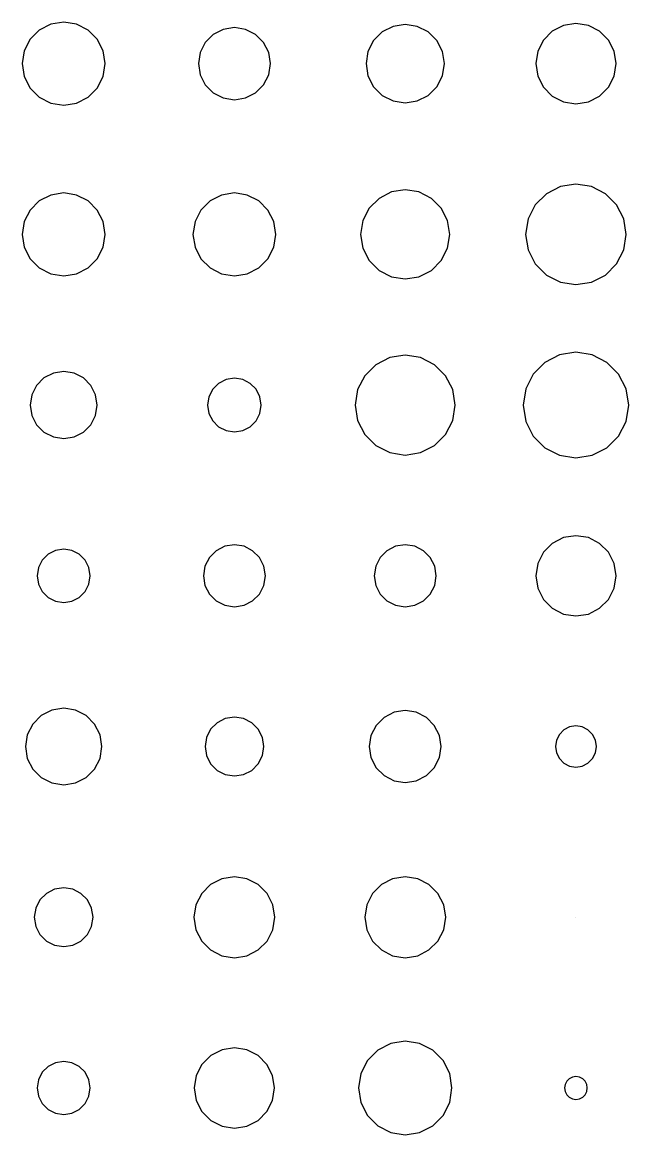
# Model space of a CAD drawing. Header units: metres. Extents: x -318 to 327, y -235 to 244.
# Drawn here: x 170.6 to 234.6, y -109.9 to 7.4 of the extents above; entities that cross this region are included whole.
import ezdxf

# ---------------------------------------------------------------- set-up
doc = ezdxf.new("R2010")
doc.units = ezdxf.units.M

msp = doc.modelspace()

# ---------------------------------------------------------------- linework, layer by layer
for p, q in [((173.65, 7.15, -415.69), (172.43, 6.53, -415.69)), ((175, 7.37, -415.69), (173.65, 7.15, -415.69)), ((176.35, 7.15, -415.69), (175, 7.37, -415.69)), ((177.57, 6.53, -415.69), (176.35, 7.15, -415.69)), ((211, 7.13, -415.69), (209.72, 6.93, -415.69)), ((212.28, 6.93, -415.69), (211, 7.13, -415.69)), ((229, 7.23, -415.69), (227.69, 7.03, -415.69)), ((230.31, 7.03, -415.69), (229, 7.23, -415.69)), ((172.43, 6.53, -415.69), (171.47, 5.57, -415.69)), ((178.53, 5.57, -415.69), (177.57, 6.53, -415.69)), ((190.77, 6.07, -415.69), (189.93, 5.23, -415.69)), ((191.83, 6.61, -415.69), (190.77, 6.07, -415.69)), ((193, 6.8, -415.69), (191.83, 6.61, -415.69)), ((194.17, 6.61, -415.69), (193, 6.8, -415.69)), ((195.23, 6.07, -415.69), (194.17, 6.61, -415.69)), ((196.07, 5.23, -415.69), (195.23, 6.07, -415.69)), ((208.57, 6.34, -415.69), (207.66, 5.43, -415.69)), ((209.72, 6.93, -415.69), (208.57, 6.34, -415.69)), ((213.43, 6.34, -415.69), (212.28, 6.93, -415.69)), ((214.34, 5.43, -415.69), (213.43, 6.34, -415.69)), ((226.51, 6.42, -415.69), (225.58, 5.49, -415.69)), ((227.69, 7.03, -415.69), (226.51, 6.42, -415.69)), ((231.49, 6.42, -415.69), (230.31, 7.03, -415.69)), ((232.42, 5.49, -415.69), (231.49, 6.42, -415.69)), ((171.47, 5.57, -415.69), (170.85, 4.35, -415.69)), ((179.15, 4.35, -415.69), (178.53, 5.57, -415.69)), ((189.93, 5.23, -415.69), (189.39, 4.17, -415.69)), ((196.61, 4.17, -415.69), (196.07, 5.23, -415.69)), ((207.66, 5.43, -415.69), (207.07, 4.28, -415.69)), ((214.93, 4.28, -415.69), (214.34, 5.43, -415.69)), ((225.58, 5.49, -415.69), (224.97, 4.31, -415.69)), ((233.03, 4.31, -415.69), (232.42, 5.49, -415.69)), ((170.85, 4.35, -415.69), (170.63, 3, -415.69)), ((179.37, 3, -415.69), (179.15, 4.35, -415.69)), ((189.39, 4.17, -415.69), (189.2, 3, -415.69)), ((196.8, 3, -415.69), (196.61, 4.17, -415.69)), ((207.07, 4.28, -415.69), (206.87, 3, -415.69)), ((215.13, 3, -415.69), (214.93, 4.28, -415.69)), ((224.97, 4.31, -415.69), (224.77, 3, -415.69)), ((233.23, 3, -415.69), (233.03, 4.31, -415.69)), ((170.63, 3, -415.69), (170.85, 1.65, -415.69)), ((179.15, 1.65, -415.69), (179.37, 3, -415.69)), ((189.2, 3, -415.69), (189.39, 1.83, -415.69)), ((196.61, 1.83, -415.69), (196.8, 3, -415.69)), ((206.87, 3, -415.69), (207.07, 1.72, -415.69)), ((214.93, 1.72, -415.69), (215.13, 3, -415.69)), ((224.77, 3, -415.69), (224.97, 1.69, -415.69)), ((233.03, 1.69, -415.69), (233.23, 3, -415.69)), ((170.85, 1.65, -415.69), (171.47, 0.43, -415.69)), ((178.53, 0.43, -415.69), (179.15, 1.65, -415.69)), ((189.39, 1.83, -415.69), (189.93, 0.77, -415.69)), ((196.07, 0.77, -415.69), (196.61, 1.83, -415.69)), ((207.07, 1.72, -415.69), (207.66, 0.57, -415.69)), ((214.34, 0.57, -415.69), (214.93, 1.72, -415.69)), ((224.97, 1.69, -415.69), (225.58, 0.51, -415.69)), ((232.42, 0.51, -415.69), (233.03, 1.69, -415.69)), ((171.47, 0.43, -415.69), (172.43, -0.53, -415.69)), ((177.57, -0.53, -415.69), (178.53, 0.43, -415.69)), ((189.93, 0.77, -415.69), (190.77, -0.07, -415.69)), ((195.23, -0.07, -415.69), (196.07, 0.77, -415.69)), ((207.66, 0.57, -415.69), (208.57, -0.34, -415.69)), ((213.43, -0.34, -415.69), (214.34, 0.57, -415.69)), ((225.58, 0.51, -415.69), (226.51, -0.42, -415.69)), ((231.49, -0.42, -415.69), (232.42, 0.51, -415.69)), ((172.43, -0.53, -415.69), (173.65, -1.15, -415.69)), ((173.65, -1.15, -415.69), (175, -1.37, -415.69)), ((175, -1.37, -415.69), (176.35, -1.15, -415.69)), ((176.35, -1.15, -415.69), (177.57, -0.53, -415.69)), ((190.77, -0.07, -415.69), (191.83, -0.61, -415.69)), ((191.83, -0.61, -415.69), (193, -0.8, -415.69)), ((193, -0.8, -415.69), (194.17, -0.61, -415.69)), ((194.17, -0.61, -415.69), (195.23, -0.07, -415.69)), ((208.57, -0.34, -415.69), (209.72, -0.93, -415.69)), ((209.72, -0.93, -415.69), (211, -1.13, -415.69)), ((211, -1.13, -415.69), (212.28, -0.93, -415.69)), ((212.28, -0.93, -415.69), (213.43, -0.34, -415.69)), ((226.51, -0.42, -415.69), (227.69, -1.03, -415.69)), ((227.69, -1.03, -415.69), (229, -1.23, -415.69)), ((229, -1.23, -415.69), (230.31, -1.03, -415.69)), ((230.31, -1.03, -415.69), (231.49, -0.42, -415.69)), ((209.55, -10.53, -415.69), (208.24, -11.2, -415.69)), ((211, -10.3, -415.69), (209.55, -10.53, -415.69)), ((212.45, -10.53, -415.69), (211, -10.3, -415.69)), ((213.76, -11.2, -415.69), (212.45, -10.53, -415.69)), ((227.36, -9.96, -415.69), (225.88, -10.71, -415.69)), ((229, -9.7, -415.69), (227.36, -9.96, -415.69)), ((230.64, -9.96, -415.69), (229, -9.7, -415.69)), ((232.12, -10.71, -415.69), (230.64, -9.96, -415.69)), ((172.43, -11.47, -415.69), (171.47, -12.43, -415.69)), ((173.65, -10.85, -415.69), (172.43, -11.47, -415.69)), ((175, -10.63, -415.69), (173.65, -10.85, -415.69)), ((176.35, -10.85, -415.69), (175, -10.63, -415.69)), ((177.57, -11.47, -415.69), (176.35, -10.85, -415.69)), ((178.53, -12.43, -415.69), (177.57, -11.47, -415.69)), ((190.43, -11.47, -415.69), (189.47, -12.43, -415.69)), ((191.65, -10.85, -415.69), (190.43, -11.47, -415.69)), ((193, -10.63, -415.69), (191.65, -10.85, -415.69)), ((194.35, -10.85, -415.69), (193, -10.63, -415.69)), ((195.57, -11.47, -415.69), (194.35, -10.85, -415.69)), ((196.53, -12.43, -415.69), (195.57, -11.47, -415.69)), ((208.24, -11.2, -415.69), (207.2, -12.24, -415.69)), ((214.8, -12.24, -415.69), (213.76, -11.2, -415.69)), ((225.88, -10.71, -415.69), (224.71, -11.88, -415.69)), ((233.29, -11.88, -415.69), (232.12, -10.71, -415.69)), ((171.47, -12.43, -415.69), (170.85, -13.65, -415.69)), ((179.15, -13.65, -415.69), (178.53, -12.43, -415.69)), ((189.47, -12.43, -415.69), (188.85, -13.65, -415.69)), ((197.15, -13.65, -415.69), (196.53, -12.43, -415.69)), ((207.2, -12.24, -415.69), (206.53, -13.55, -415.69)), ((215.47, -13.55, -415.69), (214.8, -12.24, -415.69)), ((224.71, -11.88, -415.69), (223.96, -13.36, -415.69)), ((234.04, -13.36, -415.69), (233.29, -11.88, -415.69)), ((170.85, -13.65, -415.69), (170.63, -15, -415.69)), ((179.37, -15, -415.69), (179.15, -13.65, -415.69)), ((188.85, -13.65, -415.69), (188.63, -15, -415.69)), ((197.37, -15, -415.69), (197.15, -13.65, -415.69)), ((206.53, -13.55, -415.69), (206.3, -15, -415.69)), ((215.7, -15, -415.69), (215.47, -13.55, -415.69)), ((223.96, -13.36, -415.69), (223.7, -15, -415.69)), ((234.3, -15, -415.69), (234.04, -13.36, -415.69)), ((170.63, -15, -415.69), (170.85, -16.35, -415.69)), ((179.15, -16.35, -415.69), (179.37, -15, -415.69)), ((188.63, -15, -415.69), (188.85, -16.35, -415.69)), ((197.15, -16.35, -415.69), (197.37, -15, -415.69)), ((206.3, -15, -415.69), (206.53, -16.45, -415.69)), ((215.47, -16.45, -415.69), (215.7, -15, -415.69)), ((223.7, -15, -415.69), (223.96, -16.64, -415.69)), ((234.04, -16.64, -415.69), (234.3, -15, -415.69)), ((170.85, -16.35, -415.69), (171.47, -17.57, -415.69)), ((178.53, -17.57, -415.69), (179.15, -16.35, -415.69)), ((188.85, -16.35, -415.69), (189.47, -17.57, -415.69)), ((196.53, -17.57, -415.69), (197.15, -16.35, -415.69)), ((171.47, -17.57, -415.69), (172.43, -18.53, -415.69)), ((177.57, -18.53, -415.69), (178.53, -17.57, -415.69)), ((189.47, -17.57, -415.69), (190.43, -18.53, -415.69)), ((195.57, -18.53, -415.69), (196.53, -17.57, -415.69)), ((206.53, -16.45, -415.69), (207.2, -17.76, -415.69)), ((214.8, -17.76, -415.69), (215.47, -16.45, -415.69)), ((223.96, -16.64, -415.69), (224.71, -18.12, -415.69)), ((233.29, -18.12, -415.69), (234.04, -16.64, -415.69)), ((172.43, -18.53, -415.69), (173.65, -19.15, -415.69)), ((176.35, -19.15, -415.69), (177.57, -18.53, -415.69)), ((190.43, -18.53, -415.69), (191.65, -19.15, -415.69)), ((194.35, -19.15, -415.69), (195.57, -18.53, -415.69)), ((207.2, -17.76, -415.69), (208.24, -18.8, -415.69)), ((213.76, -18.8, -415.69), (214.8, -17.76, -415.69)), ((224.71, -18.12, -415.69), (225.88, -19.29, -415.69)), ((232.12, -19.29, -415.69), (233.29, -18.12, -415.69)), ((173.65, -19.15, -415.69), (175, -19.37, -415.69)), ((175, -19.37, -415.69), (176.35, -19.15, -415.69)), ((191.65, -19.15, -415.69), (193, -19.37, -415.69)), ((193, -19.37, -415.69), (194.35, -19.15, -415.69)), ((208.24, -18.8, -415.69), (209.55, -19.47, -415.69)), ((209.55, -19.47, -415.69), (211, -19.7, -415.69)), ((211, -19.7, -415.69), (212.45, -19.47, -415.69)), ((212.45, -19.47, -415.69), (213.76, -18.8, -415.69)), ((225.88, -19.29, -415.69), (227.36, -20.04, -415.69)), ((230.64, -20.04, -415.69), (232.12, -19.29, -415.69)), ((227.36, -20.04, -415.69), (229, -20.3, -415.69)), ((229, -20.3, -415.69), (230.64, -20.04, -415.69)), ((209.37, -27.99, -415.69), (207.9, -28.74, -415.69)), ((211, -27.73, -415.69), (209.37, -27.99, -415.69)), ((212.63, -27.99, -415.69), (211, -27.73, -415.69)), ((214.1, -28.74, -415.69), (212.63, -27.99, -415.69)), ((227.28, -27.71, -415.69), (225.73, -28.5, -415.69)), ((229, -27.43, -415.69), (227.28, -27.71, -415.69)), ((230.72, -27.71, -415.69), (229, -27.43, -415.69)), ((232.27, -28.5, -415.69), (230.72, -27.71, -415.69)), ((207.9, -28.74, -415.69), (206.74, -29.9, -415.69)), ((215.26, -29.9, -415.69), (214.1, -28.74, -415.69)), ((225.73, -28.5, -415.69), (224.5, -29.73, -415.69)), ((233.5, -29.73, -415.69), (232.27, -28.5, -415.69)), ((172.92, -30.14, -415.69), (172.14, -30.92, -415.69)), ((173.91, -29.64, -415.69), (172.92, -30.14, -415.69)), ((175, -29.47, -415.69), (173.91, -29.64, -415.69)), ((176.09, -29.64, -415.69), (175, -29.47, -415.69)), ((177.08, -30.14, -415.69), (176.09, -29.64, -415.69)), ((177.86, -30.92, -415.69), (177.08, -30.14, -415.69)), ((192.12, -30.31, -415.69), (191.33, -30.71, -415.69)), ((193, -30.17, -415.69), (192.12, -30.31, -415.69)), ((193.88, -30.31, -415.69), (193, -30.17, -415.69)), ((194.67, -30.71, -415.69), (193.88, -30.31, -415.69)), ((206.74, -29.9, -415.69), (205.99, -31.37, -415.69)), ((216.01, -31.37, -415.69), (215.26, -29.9, -415.69)), ((224.5, -29.73, -415.69), (223.71, -31.28, -415.69)), ((234.29, -31.28, -415.69), (233.5, -29.73, -415.69)), ((172.14, -30.92, -415.69), (171.64, -31.91, -415.69)), ((178.36, -31.91, -415.69), (177.86, -30.92, -415.69)), ((190.71, -31.33, -415.69), (190.31, -32.12, -415.69)), ((191.33, -30.71, -415.69), (190.71, -31.33, -415.69)), ((195.29, -31.33, -415.69), (194.67, -30.71, -415.69)), ((195.69, -32.12, -415.69), (195.29, -31.33, -415.69)), ((205.99, -31.37, -415.69), (205.73, -33, -415.69)), ((216.27, -33, -415.69), (216.01, -31.37, -415.69)), ((223.71, -31.28, -415.69), (223.43, -33, -415.69)), ((234.57, -33, -415.69), (234.29, -31.28, -415.69)), ((171.64, -31.91, -415.69), (171.47, -33, -415.69)), ((178.53, -33, -415.69), (178.36, -31.91, -415.69)), ((190.31, -32.12, -415.69), (190.17, -33, -415.69)), ((195.83, -33, -415.69), (195.69, -32.12, -415.69)), ((171.47, -33, -415.69), (171.64, -34.09, -415.69)), ((178.36, -34.09, -415.69), (178.53, -33, -415.69)), ((190.17, -33, -415.69), (190.31, -33.88, -415.69)), ((190.31, -33.88, -415.69), (190.71, -34.67, -415.69)), ((195.29, -34.67, -415.69), (195.69, -33.88, -415.69)), ((195.69, -33.88, -415.69), (195.83, -33, -415.69)), ((205.73, -33, -415.69), (205.99, -34.63, -415.69)), ((216.01, -34.63, -415.69), (216.27, -33, -415.69)), ((223.43, -33, -415.69), (223.71, -34.72, -415.69)), ((234.29, -34.72, -415.69), (234.57, -33, -415.69)), ((171.64, -34.09, -415.69), (172.14, -35.08, -415.69)), ((172.14, -35.08, -415.69), (172.92, -35.86, -415.69)), ((177.08, -35.86, -415.69), (177.86, -35.08, -415.69)), ((177.86, -35.08, -415.69), (178.36, -34.09, -415.69)), ((190.71, -34.67, -415.69), (191.33, -35.29, -415.69)), ((194.67, -35.29, -415.69), (195.29, -34.67, -415.69)), ((205.99, -34.63, -415.69), (206.74, -36.1, -415.69)), ((215.26, -36.1, -415.69), (216.01, -34.63, -415.69)), ((223.71, -34.72, -415.69), (224.5, -36.27, -415.69)), ((233.5, -36.27, -415.69), (234.29, -34.72, -415.69)), ((172.92, -35.86, -415.69), (173.91, -36.36, -415.69)), ((173.91, -36.36, -415.69), (175, -36.53, -415.69)), ((175, -36.53, -415.69), (176.09, -36.36, -415.69)), ((176.09, -36.36, -415.69), (177.08, -35.86, -415.69)), ((191.33, -35.29, -415.69), (192.12, -35.69, -415.69)), ((192.12, -35.69, -415.69), (193, -35.83, -415.69)), ((193, -35.83, -415.69), (193.88, -35.69, -415.69)), ((193.88, -35.69, -415.69), (194.67, -35.29, -415.69)), ((206.74, -36.1, -415.69), (207.9, -37.26, -415.69)), ((214.1, -37.26, -415.69), (215.26, -36.1, -415.69)), ((224.5, -36.27, -415.69), (225.73, -37.5, -415.69)), ((232.27, -37.5, -415.69), (233.5, -36.27, -415.69)), ((207.9, -37.26, -415.69), (209.37, -38.01, -415.69)), ((212.63, -38.01, -415.69), (214.1, -37.26, -415.69)), ((225.73, -37.5, -415.69), (227.28, -38.29, -415.69)), ((230.72, -38.29, -415.69), (232.27, -37.5, -415.69)), ((209.37, -38.01, -415.69), (211, -38.27, -415.69)), ((211, -38.27, -415.69), (212.63, -38.01, -415.69)), ((227.28, -38.29, -415.69), (229, -38.57, -415.69)), ((229, -38.57, -415.69), (230.72, -38.29, -415.69)), ((229, -46.77, -415.69), (227.69, -46.97, -415.69)), ((230.31, -46.97, -415.69), (229, -46.77, -415.69)), ((191.99, -47.89, -415.69), (191.08, -48.36, -415.69)), ((193, -47.73, -415.69), (191.99, -47.89, -415.69)), ((194.01, -47.89, -415.69), (193, -47.73, -415.69)), ((194.92, -48.36, -415.69), (194.01, -47.89, -415.69)), ((209.99, -47.89, -415.69), (209.08, -48.36, -415.69)), ((211, -47.73, -415.69), (209.99, -47.89, -415.69)), ((212.01, -47.89, -415.69), (211, -47.73, -415.69)), ((212.92, -48.36, -415.69), (212.01, -47.89, -415.69)), ((226.51, -47.58, -415.69), (225.58, -48.51, -415.69)), ((227.69, -46.97, -415.69), (226.51, -47.58, -415.69)), ((231.49, -47.58, -415.69), (230.31, -46.97, -415.69)), ((232.42, -48.51, -415.69), (231.49, -47.58, -415.69)), ((173.35, -48.73, -415.69), (172.73, -49.35, -415.69)), ((174.13, -48.34, -415.69), (173.35, -48.73, -415.69)), ((175, -48.2, -415.69), (174.13, -48.34, -415.69)), ((175.87, -48.34, -415.69), (175, -48.2, -415.69)), ((176.65, -48.73, -415.69), (175.87, -48.34, -415.69)), ((177.27, -49.35, -415.69), (176.65, -48.73, -415.69)), ((190.36, -49.08, -415.69), (189.89, -49.99, -415.69)), ((191.08, -48.36, -415.69), (190.36, -49.08, -415.69)), ((195.64, -49.08, -415.69), (194.92, -48.36, -415.69)), ((196.11, -49.99, -415.69), (195.64, -49.08, -415.69)), ((208.36, -49.08, -415.69), (207.89, -49.99, -415.69)), ((209.08, -48.36, -415.69), (208.36, -49.08, -415.69)), ((213.64, -49.08, -415.69), (212.92, -48.36, -415.69)), ((214.11, -49.99, -415.69), (213.64, -49.08, -415.69)), ((225.58, -48.51, -415.69), (224.97, -49.69, -415.69)), ((233.03, -49.69, -415.69), (232.42, -48.51, -415.69)), ((172.34, -50.13, -415.69), (172.2, -51, -415.69)), ((172.73, -49.35, -415.69), (172.34, -50.13, -415.69)), ((177.66, -50.13, -415.69), (177.27, -49.35, -415.69)), ((177.8, -51, -415.69), (177.66, -50.13, -415.69)), ((189.89, -49.99, -415.69), (189.73, -51, -415.69)), ((196.27, -51, -415.69), (196.11, -49.99, -415.69)), ((207.89, -49.99, -415.69), (207.73, -51, -415.69)), ((214.27, -51, -415.69), (214.11, -49.99, -415.69)), ((224.97, -49.69, -415.69), (224.77, -51, -415.69)), ((233.23, -51, -415.69), (233.03, -49.69, -415.69)), ((172.2, -51, -415.69), (172.34, -51.87, -415.69)), ((177.66, -51.87, -415.69), (177.8, -51, -415.69)), ((189.73, -51, -415.69), (189.89, -52.01, -415.69)), ((196.11, -52.01, -415.69), (196.27, -51, -415.69)), ((207.73, -51, -415.69), (207.89, -52.01, -415.69)), ((214.11, -52.01, -415.69), (214.27, -51, -415.69)), ((224.77, -51, -415.69), (224.97, -52.31, -415.69)), ((233.03, -52.31, -415.69), (233.23, -51, -415.69)), ((172.34, -51.87, -415.69), (172.73, -52.65, -415.69)), ((172.73, -52.65, -415.69), (173.35, -53.27, -415.69)), ((176.65, -53.27, -415.69), (177.27, -52.65, -415.69)), ((177.27, -52.65, -415.69), (177.66, -51.87, -415.69)), ((189.89, -52.01, -415.69), (190.36, -52.92, -415.69)), ((195.64, -52.92, -415.69), (196.11, -52.01, -415.69)), ((207.89, -52.01, -415.69), (208.36, -52.92, -415.69)), ((213.64, -52.92, -415.69), (214.11, -52.01, -415.69)), ((224.97, -52.31, -415.69), (225.58, -53.49, -415.69)), ((232.42, -53.49, -415.69), (233.03, -52.31, -415.69)), ((173.35, -53.27, -415.69), (174.13, -53.66, -415.69)), ((174.13, -53.66, -415.69), (175, -53.8, -415.69)), ((175, -53.8, -415.69), (175.87, -53.66, -415.69)), ((175.87, -53.66, -415.69), (176.65, -53.27, -415.69)), ((190.36, -52.92, -415.69), (191.08, -53.64, -415.69)), ((191.08, -53.64, -415.69), (191.99, -54.11, -415.69)), ((194.01, -54.11, -415.69), (194.92, -53.64, -415.69)), ((194.92, -53.64, -415.69), (195.64, -52.92, -415.69)), ((208.36, -52.92, -415.69), (209.08, -53.64, -415.69)), ((209.08, -53.64, -415.69), (209.99, -54.11, -415.69)), ((212.01, -54.11, -415.69), (212.92, -53.64, -415.69)), ((212.92, -53.64, -415.69), (213.64, -52.92, -415.69)), ((225.58, -53.49, -415.69), (226.51, -54.42, -415.69)), ((231.49, -54.42, -415.69), (232.42, -53.49, -415.69)), ((191.99, -54.11, -415.69), (193, -54.27, -415.69)), ((193, -54.27, -415.69), (194.01, -54.11, -415.69)), ((209.99, -54.11, -415.69), (211, -54.27, -415.69)), ((211, -54.27, -415.69), (212.01, -54.11, -415.69)), ((226.51, -54.42, -415.69), (227.69, -55.03, -415.69)), ((227.69, -55.03, -415.69), (229, -55.23, -415.69)), ((229, -55.23, -415.69), (230.31, -55.03, -415.69)), ((230.31, -55.03, -415.69), (231.49, -54.42, -415.69)), ((173.75, -65.16, -415.69), (172.63, -65.74, -415.69)), ((175, -64.97, -415.69), (173.75, -65.16, -415.69)), ((176.25, -65.16, -415.69), (175, -64.97, -415.69)), ((177.37, -65.74, -415.69), (176.25, -65.16, -415.69)), ((209.83, -65.39, -415.69), (208.77, -65.93, -415.69)), ((211, -65.2, -415.69), (209.83, -65.39, -415.69)), ((212.17, -65.39, -415.69), (211, -65.2, -415.69)), ((213.23, -65.93, -415.69), (212.17, -65.39, -415.69)), ((171.74, -66.63, -415.69), (171.16, -67.75, -415.69)), ((172.63, -65.74, -415.69), (171.74, -66.63, -415.69)), ((178.26, -66.63, -415.69), (177.37, -65.74, -415.69)), ((178.84, -67.75, -415.69), (178.26, -66.63, -415.69)), ((191.18, -66.49, -415.69), (190.49, -67.18, -415.69)), ((192.04, -66.05, -415.69), (191.18, -66.49, -415.69)), ((193, -65.9, -415.69), (192.04, -66.05, -415.69)), ((193.96, -66.05, -415.69), (193, -65.9, -415.69)), ((194.82, -66.49, -415.69), (193.96, -66.05, -415.69)), ((195.51, -67.18, -415.69), (194.82, -66.49, -415.69)), ((207.93, -66.77, -415.69), (207.39, -67.83, -415.69)), ((208.77, -65.93, -415.69), (207.93, -66.77, -415.69)), ((214.07, -66.77, -415.69), (213.23, -65.93, -415.69)), ((214.61, -67.83, -415.69), (214.07, -66.77, -415.69)), ((229, -66.83, -415.69), (228.33, -66.94, -415.69)), ((229.67, -66.94, -415.69), (229, -66.83, -415.69)), ((171.16, -67.75, -415.69), (170.97, -69, -415.69)), ((179.03, -69, -415.69), (178.84, -67.75, -415.69)), ((190.49, -67.18, -415.69), (190.05, -68.04, -415.69)), ((195.95, -68.04, -415.69), (195.51, -67.18, -415.69)), ((207.39, -67.83, -415.69), (207.2, -69, -415.69)), ((214.8, -69, -415.69), (214.61, -67.83, -415.69)), ((227.25, -67.73, -415.69), (226.94, -68.33, -415.69)), ((227.73, -67.25, -415.69), (227.25, -67.73, -415.69)), ((228.33, -66.94, -415.69), (227.73, -67.25, -415.69)), ((230.27, -67.25, -415.69), (229.67, -66.94, -415.69)), ((230.75, -67.73, -415.69), (230.27, -67.25, -415.69)), ((231.06, -68.33, -415.69), (230.75, -67.73, -415.69)), ((170.97, -69, -415.69), (171.16, -70.25, -415.69)), ((178.84, -70.25, -415.69), (179.03, -69, -415.69)), ((190.05, -68.04, -415.69), (189.9, -69, -415.69)), ((189.9, -69, -415.69), (190.05, -69.96, -415.69)), ((196.1, -69, -415.69), (195.95, -68.04, -415.69)), ((195.95, -69.96, -415.69), (196.1, -69, -415.69)), ((207.2, -69, -415.69), (207.39, -70.17, -415.69)), ((214.61, -70.17, -415.69), (214.8, -69, -415.69)), ((226.94, -68.33, -415.69), (226.83, -69, -415.69)), ((226.83, -69, -415.69), (226.94, -69.67, -415.69)), ((231.17, -69, -415.69), (231.06, -68.33, -415.69)), ((231.06, -69.67, -415.69), (231.17, -69, -415.69)), ((171.16, -70.25, -415.69), (171.74, -71.37, -415.69)), ((178.26, -71.37, -415.69), (178.84, -70.25, -415.69)), ((190.05, -69.96, -415.69), (190.49, -70.82, -415.69)), ((195.51, -70.82, -415.69), (195.95, -69.96, -415.69)), ((207.39, -70.17, -415.69), (207.93, -71.23, -415.69)), ((214.07, -71.23, -415.69), (214.61, -70.17, -415.69)), ((226.94, -69.67, -415.69), (227.25, -70.27, -415.69)), ((227.25, -70.27, -415.69), (227.73, -70.75, -415.69)), ((230.27, -70.75, -415.69), (230.75, -70.27, -415.69)), ((230.75, -70.27, -415.69), (231.06, -69.67, -415.69)), ((171.74, -71.37, -415.69), (172.63, -72.26, -415.69)), ((177.37, -72.26, -415.69), (178.26, -71.37, -415.69)), ((190.49, -70.82, -415.69), (191.18, -71.51, -415.69)), ((191.18, -71.51, -415.69), (192.04, -71.95, -415.69)), ((193.96, -71.95, -415.69), (194.82, -71.51, -415.69)), ((194.82, -71.51, -415.69), (195.51, -70.82, -415.69)), ((207.93, -71.23, -415.69), (208.77, -72.07, -415.69)), ((213.23, -72.07, -415.69), (214.07, -71.23, -415.69)), ((227.73, -70.75, -415.69), (228.33, -71.06, -415.69)), ((228.33, -71.06, -415.69), (229, -71.17, -415.69)), ((229, -71.17, -415.69), (229.67, -71.06, -415.69)), ((229.67, -71.06, -415.69), (230.27, -70.75, -415.69)), ((172.63, -72.26, -415.69), (173.75, -72.84, -415.69)), ((176.25, -72.84, -415.69), (177.37, -72.26, -415.69)), ((192.04, -71.95, -415.69), (193, -72.1, -415.69)), ((193, -72.1, -415.69), (193.96, -71.95, -415.69)), ((208.77, -72.07, -415.69), (209.83, -72.61, -415.69)), ((209.83, -72.61, -415.69), (211, -72.8, -415.69)), ((211, -72.8, -415.69), (212.17, -72.61, -415.69)), ((212.17, -72.61, -415.69), (213.23, -72.07, -415.69)), ((173.75, -72.84, -415.69), (175, -73.03, -415.69)), ((175, -73.03, -415.69), (176.25, -72.84, -415.69)), ((191.68, -82.94, -415.69), (190.49, -83.55, -415.69)), ((193, -82.73, -415.69), (191.68, -82.94, -415.69)), ((194.32, -82.94, -415.69), (193, -82.73, -415.69)), ((195.51, -83.55, -415.69), (194.32, -82.94, -415.69)), ((209.68, -82.94, -415.69), (208.49, -83.55, -415.69)), ((211, -82.73, -415.69), (209.68, -82.94, -415.69)), ((212.32, -82.94, -415.69), (211, -82.73, -415.69)), ((213.51, -83.55, -415.69), (212.32, -82.94, -415.69)), ((174.04, -84.05, -415.69), (173.18, -84.49, -415.69)), ((175, -83.9, -415.69), (174.04, -84.05, -415.69)), ((175.96, -84.05, -415.69), (175, -83.9, -415.69)), ((176.82, -84.49, -415.69), (175.96, -84.05, -415.69)), ((190.49, -83.55, -415.69), (189.55, -84.49, -415.69)), ((196.45, -84.49, -415.69), (195.51, -83.55, -415.69)), ((208.49, -83.55, -415.69), (207.55, -84.49, -415.69)), ((214.45, -84.49, -415.69), (213.51, -83.55, -415.69)), ((172.49, -85.18, -415.69), (172.05, -86.04, -415.69)), ((173.18, -84.49, -415.69), (172.49, -85.18, -415.69)), ((177.51, -85.18, -415.69), (176.82, -84.49, -415.69)), ((177.95, -86.04, -415.69), (177.51, -85.18, -415.69)), ((189.55, -84.49, -415.69), (188.94, -85.68, -415.69)), ((197.06, -85.68, -415.69), (196.45, -84.49, -415.69)), ((207.55, -84.49, -415.69), (206.94, -85.68, -415.69)), ((215.06, -85.68, -415.69), (214.45, -84.49, -415.69)), ((172.05, -86.04, -415.69), (171.9, -87, -415.69)), ((178.1, -87, -415.69), (177.95, -86.04, -415.69)), ((188.94, -85.68, -415.69), (188.73, -87, -415.69)), ((197.27, -87, -415.69), (197.06, -85.68, -415.69)), ((206.94, -85.68, -415.69), (206.73, -87, -415.69)), ((215.27, -87, -415.69), (215.06, -85.68, -415.69)), ((171.9, -87, -415.69), (172.05, -87.96, -415.69)), ((172.05, -87.96, -415.69), (172.49, -88.82, -415.69)), ((177.51, -88.82, -415.69), (177.95, -87.96, -415.69)), ((177.95, -87.96, -415.69), (178.1, -87, -415.69)), ((188.73, -87, -415.69), (188.94, -88.32, -415.69)), ((197.06, -88.32, -415.69), (197.27, -87, -415.69)), ((206.73, -87, -415.69), (206.94, -88.32, -415.69)), ((215.06, -88.32, -415.69), (215.27, -87, -415.69)), ((229, -87, -415.69), (229, -87, -415.69)), ((229, -87, -415.69), (229, -87, -415.69)), ((229, -87, -415.69), (229, -87, -415.69)), ((229, -87, -415.69), (229, -87, -415.69)), ((229, -87, -415.69), (229, -87, -415.69)), ((229, -87, -415.69), (229, -87, -415.69)), ((229, -87, -415.69), (229, -87, -415.69)), ((229, -87, -415.69), (229, -87, -415.69)), ((229, -87, -415.69), (229, -87, -415.69)), ((229, -87, -415.69), (229, -87, -415.69)), ((229, -87, -415.69), (229, -87, -415.69)), ((229, -87, -415.69), (229, -87, -415.69)), ((229, -87, -415.69), (229, -87, -415.69)), ((229, -87, -415.69), (229, -87, -415.69)), ((229, -87, -415.69), (229, -87, -415.69)), ((229, -87, -415.69), (229, -87, -415.69)), ((229, -87, -415.69), (229, -87, -415.69)), ((229, -87, -415.69), (229, -87, -415.69)), ((229, -87, -415.69), (229, -87, -415.69)), ((229, -87, -415.69), (229, -87, -415.69)), ((172.49, -88.82, -415.69), (173.18, -89.51, -415.69)), ((176.82, -89.51, -415.69), (177.51, -88.82, -415.69)), ((188.94, -88.32, -415.69), (189.55, -89.51, -415.69)), ((196.45, -89.51, -415.69), (197.06, -88.32, -415.69)), ((206.94, -88.32, -415.69), (207.55, -89.51, -415.69)), ((214.45, -89.51, -415.69), (215.06, -88.32, -415.69)), ((173.18, -89.51, -415.69), (174.04, -89.95, -415.69)), ((174.04, -89.95, -415.69), (175, -90.1, -415.69)), ((175, -90.1, -415.69), (175.96, -89.95, -415.69)), ((175.96, -89.95, -415.69), (176.82, -89.51, -415.69)), ((189.55, -89.51, -415.69), (190.49, -90.45, -415.69)), ((195.51, -90.45, -415.69), (196.45, -89.51, -415.69)), ((207.55, -89.51, -415.69), (208.49, -90.45, -415.69)), ((213.51, -90.45, -415.69), (214.45, -89.51, -415.69)), ((190.49, -90.45, -415.69), (191.68, -91.06, -415.69)), ((191.68, -91.06, -415.69), (193, -91.27, -415.69)), ((193, -91.27, -415.69), (194.32, -91.06, -415.69)), ((194.32, -91.06, -415.69), (195.51, -90.45, -415.69)), ((208.49, -90.45, -415.69), (209.68, -91.06, -415.69)), ((209.68, -91.06, -415.69), (211, -91.27, -415.69)), ((211, -91.27, -415.69), (212.32, -91.06, -415.69)), ((212.32, -91.06, -415.69), (213.51, -90.45, -415.69)), ((193, -100.77, -415.69), (191.69, -100.97, -415.69)), ((194.31, -100.97, -415.69), (193, -100.77, -415.69)), ((209.48, -100.31, -415.69), (208.1, -101.01, -415.69)), ((211, -100.07, -415.69), (209.48, -100.31, -415.69)), ((212.52, -100.31, -415.69), (211, -100.07, -415.69)), ((213.9, -101.01, -415.69), (212.52, -100.31, -415.69)), ((190.51, -101.58, -415.69), (189.58, -102.51, -415.69)), ((191.69, -100.97, -415.69), (190.51, -101.58, -415.69)), ((195.49, -101.58, -415.69), (194.31, -100.97, -415.69)), ((196.42, -102.51, -415.69), (195.49, -101.58, -415.69)), ((208.1, -101.01, -415.69), (207.01, -102.1, -415.69)), ((214.99, -102.1, -415.69), (213.9, -101.01, -415.69)), ((173.35, -102.73, -415.69), (172.73, -103.35, -415.69)), ((174.13, -102.34, -415.69), (173.35, -102.73, -415.69)), ((175, -102.2, -415.69), (174.13, -102.34, -415.69)), ((175.87, -102.34, -415.69), (175, -102.2, -415.69)), ((176.65, -102.73, -415.69), (175.87, -102.34, -415.69)), ((177.27, -103.35, -415.69), (176.65, -102.73, -415.69)), ((189.58, -102.51, -415.69), (188.97, -103.69, -415.69)), ((197.03, -103.69, -415.69), (196.42, -102.51, -415.69)), ((207.01, -102.1, -415.69), (206.31, -103.48, -415.69)), ((215.69, -103.48, -415.69), (214.99, -102.1, -415.69)), ((172.34, -104.13, -415.69), (172.2, -105, -415.69)), ((172.73, -103.35, -415.69), (172.34, -104.13, -415.69)), ((177.66, -104.13, -415.69), (177.27, -103.35, -415.69)), ((177.8, -105, -415.69), (177.66, -104.13, -415.69)), ((188.97, -103.69, -415.69), (188.77, -105, -415.69)), ((197.23, -105, -415.69), (197.03, -103.69, -415.69)), ((206.31, -103.48, -415.69), (206.07, -105, -415.69)), ((215.93, -105, -415.69), (215.69, -103.48, -415.69)), ((228.03, -104.29, -415.69), (227.86, -104.63, -415.69)), ((228.29, -104.03, -415.69), (228.03, -104.29, -415.69)), ((228.63, -103.86, -415.69), (228.29, -104.03, -415.69)), ((229, -103.8, -415.69), (228.63, -103.86, -415.69)), ((229.37, -103.86, -415.69), (229, -103.8, -415.69)), ((229.71, -104.03, -415.69), (229.37, -103.86, -415.69)), ((229.97, -104.29, -415.69), (229.71, -104.03, -415.69)), ((230.14, -104.63, -415.69), (229.97, -104.29, -415.69)), ((172.2, -105, -415.69), (172.34, -105.87, -415.69)), ((177.66, -105.87, -415.69), (177.8, -105, -415.69)), ((188.77, -105, -415.69), (188.97, -106.31, -415.69)), ((197.03, -106.31, -415.69), (197.23, -105, -415.69)), ((206.07, -105, -415.69), (206.31, -106.52, -415.69)), ((215.69, -106.52, -415.69), (215.93, -105, -415.69)), ((227.86, -104.63, -415.69), (227.8, -105, -415.69)), ((227.8, -105, -415.69), (227.86, -105.37, -415.69)), ((227.86, -105.37, -415.69), (228.03, -105.71, -415.69)), ((229.97, -105.71, -415.69), (230.14, -105.37, -415.69)), ((230.2, -105, -415.69), (230.14, -104.63, -415.69)), ((230.14, -105.37, -415.69), (230.2, -105, -415.69)), ((172.34, -105.87, -415.69), (172.73, -106.65, -415.69)), ((172.73, -106.65, -415.69), (173.35, -107.27, -415.69)), ((176.65, -107.27, -415.69), (177.27, -106.65, -415.69)), ((177.27, -106.65, -415.69), (177.66, -105.87, -415.69)), ((188.97, -106.31, -415.69), (189.58, -107.49, -415.69)), ((196.42, -107.49, -415.69), (197.03, -106.31, -415.69)), ((206.31, -106.52, -415.69), (207.01, -107.9, -415.69)), ((214.99, -107.9, -415.69), (215.69, -106.52, -415.69)), ((228.03, -105.71, -415.69), (228.29, -105.97, -415.69)), ((228.29, -105.97, -415.69), (228.63, -106.14, -415.69)), ((228.63, -106.14, -415.69), (229, -106.2, -415.69)), ((229, -106.2, -415.69), (229.37, -106.14, -415.69)), ((229.37, -106.14, -415.69), (229.71, -105.97, -415.69)), ((229.71, -105.97, -415.69), (229.97, -105.71, -415.69)), ((173.35, -107.27, -415.69), (174.13, -107.66, -415.69)), ((174.13, -107.66, -415.69), (175, -107.8, -415.69)), ((175, -107.8, -415.69), (175.87, -107.66, -415.69)), ((175.87, -107.66, -415.69), (176.65, -107.27, -415.69)), ((189.58, -107.49, -415.69), (190.51, -108.42, -415.69)), ((195.49, -108.42, -415.69), (196.42, -107.49, -415.69)), ((207.01, -107.9, -415.69), (208.1, -108.99, -415.69)), ((213.9, -108.99, -415.69), (214.99, -107.9, -415.69)), ((190.51, -108.42, -415.69), (191.69, -109.03, -415.69)), ((191.69, -109.03, -415.69), (193, -109.23, -415.69)), ((193, -109.23, -415.69), (194.31, -109.03, -415.69)), ((194.31, -109.03, -415.69), (195.49, -108.42, -415.69)), ((208.1, -108.99, -415.69), (209.48, -109.69, -415.69)), ((212.52, -109.69, -415.69), (213.9, -108.99, -415.69)), ((209.48, -109.69, -415.69), (211, -109.93, -415.69)), ((211, -109.93, -415.69), (212.52, -109.69, -415.69))]:
    msp.add_line(p, q)

doc.saveas('drawing.dxf')
